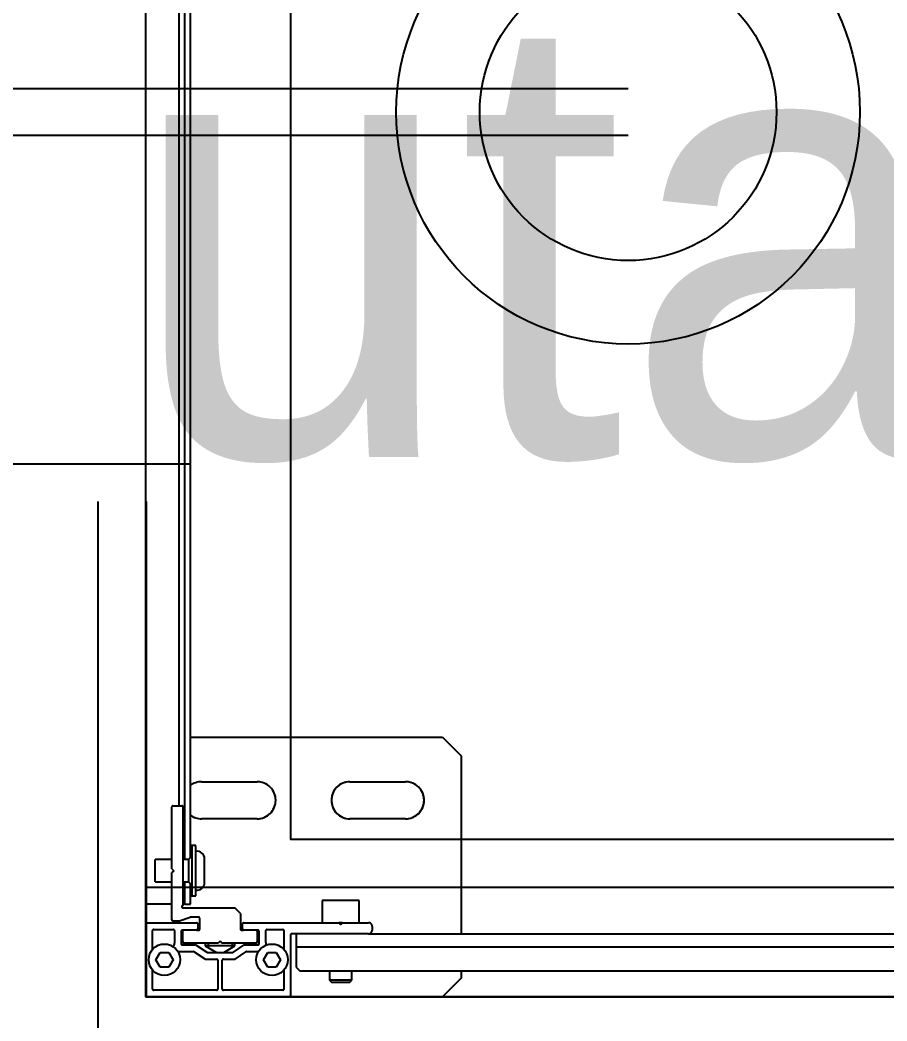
# Model space of a CAD drawing. Header units: centimetres. Extents: x 2648 to 12729, y 1890 to 6224.
# Drawn here: x 9237.69 to 9261.06, y 3431.24 to 3458.22 of the extents above; entities that cross this region are included whole.
import ezdxf

# ---------------------------------------------------------------- set-up
doc = ezdxf.new("R2010")
doc.units = ezdxf.units.CM
for name, color, linetype in [('B aménagement intérieur', 252, 'Continuous'), ('B Général', 252, 'Continuous'), ('C ANNOTATIONS-prestations', 252, 'Continuous'), ('F REMPLISSAGE-vert clair', 252, 'Continuous'), ('F REMPLISSAGE-vert foncé', 252, 'Continuous'), ('MTI900_Alu', 252, 'Continuous')]:
    doc.layers.add(name, color=color, linetype=linetype)
for name, color, linetype, lineweight in [('prlm-CHAUFF', 4, 'Continuous', 25), ('prlm-ELEC-CFO', 10, 'Continuous', 25), ('prlm-GAZ', 2, 'Continuous', 25)]:
    doc.layers.add(name, color=color, linetype=linetype, lineweight=lineweight)
doc.styles.add('prlm-elec-cfo', font='comic.ttf', dxfattribs={"height": 12})

# ---------------------------------------------------------------- blocks, each defined once
blk = doc.blocks.new('B 80.Gaine 150_70')
at = {"layer": 'B Général', "linetype": 'Continuous', "flags": 128}
for points in [[(-70, 36.305), (19.5, 36.305), (19.5, -2.715), (-70, -2.715)], [(-70, -2.7), (-70, 36.3), (19.5, 36.3), (19.5, -2.7)]]:
    blk.add_lwpolyline(points, close=True, dxfattribs=at)
at = {"layer": 'C ANNOTATIONS-prestations'}
for p, q in [((18.15, 1.335), (18.15, 32.035)), ((18.8, 1.435), (18.8, 31.935)), ((17.8, 3.285), (17.8, 30.055)), ((12.5, 5.285), (13, 5.785)), ((13, 5.785), (17.8, 5.785)), ((18.8, 5.785), (19, 5.785)), ((19, 5.785), (19.5, 5.285)), ((12.5, -1.515), (12.5, 5.285)), ((19.5, 5.285), (19.5, 1.155)), ((13.7, 2.785), (13.7, 4.285)), ((14.7, 4.285), (14.7, 2.785)), ((17.5, 2.585), (17.5, 3.285)), ((17.6, 3.385), (17.7, 3.385)), ((17.8, 3.285), (17.8, 1.215)), ((16.9, 3.035), (16.9, 2.035)), ((17.5, 3.035), (16.9, 3.035)), ((19.05, 2.835), (18.8, 2.835)), ((19.05, 2.835), (19.05, 2.235)), ((19.1, 2.785), (19.05, 2.835)), ((19.1, 2.285), (19.1, 2.785)), ((17.529, 2.556), (17.5, 2.585)), ((17.5, 2.585), (17.5, 2.485)), ((17.5, 2.485), (17.529, 2.514)), ((17.5, -0.085), (17.5, 2.485)), ((18.8, 2.235), (19.05, 2.235)), ((19.05, 2.235), (19.1, 2.285)), ((16.9, 2.035), (17.5, 2.035)), ((18.7, 1.335), (18.8, 1.435)), ((17.8, 1.335), (18.15, 1.335)), ((17.83, 1.185), (19.47, 1.185)), ((18.15, 1.335), (18.7, 1.335)), ((19.5, 1.155), (19.5, -2.685)), ((17.68, 0.545), (17.68, 0.975)), ((17.71, 1.005), (18.217, 1.005)), ((18.3, 0.8), (18.5, 0.916)), ((18.5, 0.916), (18.7, 0.8)), ((18.783, 1.005), (19.29, 1.005)), ((19.32, 0.975), (19.32, -0.625)), ((18.3, 0.57), (18.3, 0.8)), ((18.5, 0.454), (18.3, 0.57)), ((18.7, 0.57), (18.5, 0.454)), ((18.7, 0.8), (18.7, 0.57)), ((13.7, -1.215), (13.7, 0.285)), ((14.7, 0.285), (14.7, -1.215)), ((17.7, 0.305), (17.7, -0.085)), ((18.03, 0.515), (17.71, 0.515)), ((18.07, 0.335), (17.73, 0.335)), ((17.73, 0.285), (18.02, 0.285)), ((18.1, -0.065), (18.1, 0.305)), ((18.28, -0.001), (18.28, 0.321)), ((18.05, 0.255), (18.05, -0.665)), ((17.25, -0.165), (17.1, -0.315)), ((17.25, -0.165), (17.67, -0.165)), ((17.67, -0.115), (17.53, -0.115)), ((17.7, -0.135), (17.7, -0.085)), ((18.295, -0.357), (18.1, -0.065)), ((18.48, -0.311), (18.285, -0.018)), ((17.1, -1.715), (17.1, -0.315)), ((18.127, -0.315), (18.05, -0.315)), ((18.05, -0.392), (18.171, -0.392)), ((18.127, -0.315), (18.127, -1.115)), ((18.3, -0.615), (18.127, -0.315)), ((18.3, -1.056), (18.3, -0.374)), ((18.48, -0.625), (18.48, -0.311)), ((18.05, -0.665), (18, -0.715)), ((18, -0.715), (18.05, -0.765)), ((18.05, -0.765), (18.05, -1.685)), ((18.48, -1.11), (18.48, -0.805)), ((19.29, -0.655), (18.51, -0.655)), ((18.51, -0.775), (19.29, -0.775)), ((19.32, -0.805), (19.32, -2.505)), ((18.05, -1.038), (18.171, -1.038)), ((18.105, -1.357), (18.295, -1.073)), ((18.127, -1.115), (18.3, -0.815)), ((16.425, -1.135), (15.775, -1.135)), ((17.35, -1.295), (17.35, -1.51)), ((17.67, -1.265), (17.38, -1.265)), ((17.5, -2.685), (17.5, -1.345)), ((17.53, -1.315), (17.67, -1.315)), ((17.7, -1.345), (17.7, -1.295)), ((17.7, -1.345), (17.7, -1.735)), ((18.05, -1.115), (18.127, -1.115)), ((18.285, -1.412), (18.475, -1.127)), ((15.75, -1.515), (-66.25, -1.515)), ((16.78, -1.365), (15.42, -1.365)), ((15.42, -1.365), (15.42, -1.465)), ((16.78, -1.465), (15.42, -1.465)), ((15.42, -1.465), (15.42, -1.515)), ((15.7, -1.465), (15.8, -1.565)), ((15.8, -1.565), (16.4, -1.565)), ((15.8, -1.565), (15.8, -1.715)), ((16.4, -1.565), (16.5, -1.465)), ((16.4, -1.715), (16.4, -1.565)), ((17, -1.515), (16.45, -1.515)), ((16.78, -1.465), (16.78, -1.365)), ((16.78, -1.515), (16.78, -1.465)), ((17, -1.665), (17, -1.515)), ((17.448, -1.81), (17.352, -1.52)), ((18.1, -1.735), (18.1, -1.374)), ((18.28, -1.851), (18.28, -1.429)), ((15.8, -1.665), (-66.3, -1.665)), ((14.35, -1.815), (-64.85, -1.815)), ((14.35, -1.985), (14.35, -1.745)), ((14.38, -1.715), (17.04, -1.715)), ((17, -1.665), (16.4, -1.665)), ((17, -1.665), (17, -1.715)), ((17.45, -1.985), (17.45, -1.82)), ((18.02, -1.715), (17.73, -1.715)), ((17.73, -1.765), (18.07, -1.765)), ((16.05, -2.015), (14.38, -2.015)), ((15.8, -2.015), (15.8, -2.465)), ((16.05, -2.015), (16.1, -1.965)), ((16.1, -1.965), (16.15, -2.015)), ((17.42, -2.015), (16.15, -2.015)), ((16.4, -2.465), (16.4, -2.015)), ((17, -2.015), (17, -2.715)), ((17.68, -2.505), (17.68, -1.975)), ((17.71, -1.945), (18.056, -1.945)), ((18.3, -2.1), (18.5, -1.984)), ((18.3, -2.33), (18.3, -2.1)), ((18.5, -1.984), (18.7, -2.1)), ((18.7, -2.1), (18.7, -2.33)), ((18.5, -2.446), (18.3, -2.33)), ((18.7, -2.33), (18.5, -2.446)), ((16.4, -2.465), (15.8, -2.465)), ((18.217, -2.535), (17.71, -2.535)), ((19.29, -2.535), (18.783, -2.535)), ((19.5, -2.685), (19.5, -2.715)), ((17, -2.715), (-67.5, -2.715)), ((17.53, -2.715), (17, -2.715)), ((19.47, -2.715), (17.53, -2.715)), ((19.5, -2.715), (19.47, -2.715))]:
    blk.add_line(p, q, dxfattribs=at)
at = {"layer": 'C ANNOTATIONS-prestations', "flags": 128}
for points in [[(14.7, 4.285, 0.414214), (14.2, 4.785, 0.414214), (13.7, 4.285)], [(17.6, 3.385, 0.198912), (17.529, 3.356, 0.198912), (17.5, 3.285)], [(17.8, 3.285, 0.198912), (17.771, 3.356, 0.198912), (17.7, 3.385)], [(13.7, 2.785, 0.414214), (14.2, 2.285, 0.414214), (14.7, 2.785)], [(17.529, 2.514, 0.198912), (17.538, 2.535, 0.198912), (17.529, 2.556)], [(17.8, 1.215, 0.198912), (17.809, 1.194, 0.198912), (17.83, 1.185)], [(19.5, 1.155, 0.198912), (19.491, 1.176, 0.198912), (19.47, 1.185)], [(17.71, 1.005, 0.198912), (17.689, 0.996, 0.198912), (17.68, 0.975)], [(18.22, 1.005, 0.01196), (18.219, 1.005, 0.01196), (18.217, 1.005)], [(18.783, 1.005, 0.01196), (18.781, 1.005, 0.01196), (18.78, 1.005)], [(19.32, 0.975, 0.198912), (19.311, 0.996, 0.198912), (19.29, 1.005)], [(14.7, 0.285, 0.414214), (14.2, 0.785, 0.414214), (13.7, 0.285)], [(17.68, 0.545, 0.198912), (17.689, 0.524, 0.198912), (17.71, 0.515)], [(18.03, 0.515, 0.095961), (18.068, 0.522, 0.095961), (18.099, 0.543)], [(17.73, 0.335, 0.198912), (17.709, 0.326, 0.198912), (17.7, 0.305)], [(17.73, 0.285, 0.198912), (17.709, 0.276, 0.198912), (17.7, 0.255)], [(18.05, 0.255, 0.198912), (18.041, 0.276, 0.198912), (18.02, 0.285)], [(18.1, 0.305, 0.198912), (18.091, 0.326, 0.198912), (18.07, 0.335)], [(17.5, -0.085, 0.198912), (17.509, -0.106, 0.198912), (17.53, -0.115)], [(17.67, -0.115, 0.198912), (17.691, -0.106, 0.198912), (17.7, -0.085)], [(17.67, -0.165, 0.198912), (17.691, -0.156, 0.198912), (17.7, -0.135)], [(18.28, -0.001, 0.073633), (18.281, -0.01, 0.073633), (18.285, -0.018)], [(18.3, -0.374, 0.073633), (18.299, -0.365, 0.073633), (18.295, -0.357)], [(18.48, -0.625, 0.198912), (18.489, -0.646, 0.198912), (18.51, -0.655)], [(18.51, -0.775, 0.198912), (18.489, -0.784, 0.198912), (18.48, -0.805)], [(19.29, -0.655, 0.198912), (19.311, -0.646, 0.198912), (19.32, -0.625)], [(19.32, -0.805, 0.198912), (19.311, -0.784, 0.198912), (19.29, -0.775)], [(18.295, -1.073, 0.073633), (18.299, -1.065, 0.073633), (18.3, -1.056)], [(13.7, -1.215, 0.080612), (13.726, -1.373, 0.080612), (13.8, -1.515)], [(14.6, -1.515, 0.080612), (14.674, -1.373, 0.080612), (14.7, -1.215)], [(15.775, -1.135, 0.218554), (15.623, -1.205, 0.218554), (15.577, -1.365)], [(16.623, -1.365, 0.218554), (16.577, -1.205, 0.218554), (16.425, -1.135)], [(17.38, -1.265, 0.198912), (17.359, -1.274, 0.198912), (17.35, -1.295)], [(17.53, -1.315, 0.198912), (17.509, -1.324, 0.198912), (17.5, -1.345)], [(17.7, -1.295, 0.198912), (17.691, -1.274, 0.198912), (17.67, -1.265)], [(17.7, -1.345, 0.198912), (17.691, -1.324, 0.198912), (17.67, -1.315)], [(18.475, -1.127, 0.073633), (18.479, -1.119, 0.073633), (18.48, -1.11)], [(15.577, -1.36, 0.003145), (15.576, -1.362, 0.003145), (15.576, -1.365)], [(16.624, -1.365, 0.003145), (16.624, -1.362, 0.003145), (16.623, -1.36)], [(17.35, -1.51, 0.040241), (17.35, -1.515, 0.040241), (17.352, -1.52)], [(18.105, -1.357, 0.073633), (18.101, -1.365, 0.073633), (18.1, -1.374)], [(18.285, -1.412, 0.073633), (18.281, -1.42, 0.073633), (18.28, -1.429)], [(14.38, -1.715, 0.198912), (14.359, -1.724, 0.198912), (14.35, -1.745)], [(17.04, -1.715, 0.414214), (17.07, -1.745, 0.414214), (17.1, -1.715)], [(17.45, -1.82, 0.040241), (17.45, -1.815, 0.040241), (17.448, -1.81)], [(17.7, -1.685, 0.198912), (17.709, -1.706, 0.198912), (17.73, -1.715)], [(17.7, -1.735, 0.198912), (17.709, -1.756, 0.198912), (17.73, -1.765)], [(18.02, -1.715, 0.198912), (18.041, -1.706, 0.198912), (18.05, -1.685)], [(18.07, -1.765, 0.198912), (18.091, -1.756, 0.198912), (18.1, -1.735)], [(14.35, -1.985, 0.198912), (14.359, -2.006, 0.198912), (14.38, -2.015)], [(17.42, -2.015, 0.198912), (17.441, -2.006, 0.198912), (17.45, -1.985)], [(17.71, -1.945, 0.198912), (17.689, -1.954, 0.198912), (17.68, -1.975)], [(18.14, -1.99, 0.123554), (18.104, -1.957, 0.123554), (18.056, -1.945)], [(17.5, -2.685, 0.198912), (17.509, -2.706, 0.198912), (17.53, -2.715)], [(17.68, -2.505, 0.198912), (17.689, -2.526, 0.198912), (17.71, -2.535)], [(18.217, -2.535, 0.01196), (18.219, -2.535, 0.01196), (18.22, -2.535)], [(18.78, -2.535, 0.01196), (18.781, -2.535, 0.01196), (18.783, -2.535)], [(19.29, -2.535, 0.198912), (19.311, -2.526, 0.198912), (19.32, -2.505)], [(19.47, -2.715, 0.198912), (19.491, -2.706, 0.198912), (19.5, -2.685)]]:
    blk.add_lwpolyline(points, format="xyb", dxfattribs=at)
at = {"layer": 'C ANNOTATIONS-prestations'}
for centre in [(18.5, 0.685), (18.5, -2.215)]:
    blk.add_circle(centre, 0.425, dxfattribs=at)
blk = doc.blocks.new('xi.uta-yzen-g')
at = {"layer": 'prlm-CHAUFF', "ltscale": 50}
blk.add_lwpolyline([(-40.5, 20.62), (-40.5, 3.9), (40.5, 3.9), (40.5, 20.62)], close=True, dxfattribs=at)
blk = doc.blocks.new('B 70.MTI900_Alu_390')
at = {"layer": 'MTI900_Alu', "color": 1, "linetype": 'Continuous'}
for p, q in [((-4.475, 0), (-4.472, 0)), ((-4.475, -0.003), (-4.475, 0)), ((-4.472, 0), (-4.278, 0)), ((-4.278, 0), (-4.225, 0)), ((-4.225, 0), (4.225, 0)), ((-4.225, -0.07), (-4.225, 0)), ((-4.475, -0.387), (-4.475, -0.003)), ((-4.457, -0.191), (-4.457, -0.021)), ((-4.454, -0.018), (-4.4033, -0.018)), ((-4.395, -0.0385), (-4.375, -0.0269)), ((-4.375, -0.0269), (-4.355, -0.0385)), ((-4.3467, -0.018), (-4.296, -0.018)), ((-4.293, -0.021), (-4.293, -0.074)), ((-4.275, -0.003), (-4.275, -0.137)), ((-4.165, -0.025), (-4.105, -0.025)), ((-4.165, -0.025), (-4.165, -0.07)), ((-4.105, -0.07), (-4.105, -0.025)), ((-4.395, -0.0615), (-4.395, -0.0385)), ((-4.355, -0.0385), (-4.355, -0.0615)), ((-4.375, -0.0731), (-4.395, -0.0615)), ((-4.355, -0.0615), (-4.375, -0.0731)), ((-4.296, -0.077), (-4.3306, -0.077)), ((-4.27, -0.073), (-4.27, -0.0895)), ((-4.267, -0.07), (-4.14, -0.07)), ((-4.135, -0.075), (-4.14, -0.07)), ((-4.13, -0.07), (-4.135, -0.075)), ((-4.13, -0.07), (-3.963, -0.07)), ((-3.96, -0.073), (-3.96, -0.097)), ((-4.353, -0.0864), (-4.353, -0.1286)), ((-4.335, -0.098), (-4.335, -0.1341)), ((-4.298, -0.095), (-4.332, -0.095)), ((-4.33, -0.195), (-4.33, -0.103)), ((-4.327, -0.1), (-4.298, -0.1)), ((-4.295, -0.137), (-4.295, -0.098)), ((-4.2698, -0.0905), (-4.2602, -0.1195)), ((-4.235, -0.1), (-4.235, -0.24)), ((-3.963, -0.1), (-4.229, -0.1)), ((-4.225, -0.105), (-4.225, -0.1)), ((-4.225, -0.105), (-4.165, -0.105)), ((-4.225, -0.105), (-4.225, -0.12)), ((-4.165, -0.1), (-4.165, -0.115)), ((-4.105, -0.115), (-4.105, -0.1)), ((-4.105, -0.105), (4.105, -0.105)), ((-3.96, -0.09), (3.96, -0.09)), ((-4.3535, -0.1303), (-4.3725, -0.1588)), ((-4.26, -0.142), (-4.26, -0.1205)), ((-4.225, -0.12), (-4.17, -0.12)), ((-4.203, -0.12), (-4.203, -0.125)), ((-4.203, -0.125), (-4.067, -0.125)), ((-4.203, -0.125), (-4.203, -0.135)), ((-4.165, -0.115), (-4.175, -0.125)), ((-4.105, -0.115), (-4.165, -0.115)), ((-4.095, -0.125), (-4.105, -0.115)), ((-4.1, -0.12), (4.1, -0.12)), ((-4.067, -0.125), (-4.067, -0.12)), ((-4.067, -0.135), (-4.067, -0.125)), ((-3.775, -0.12), (-3.775, -0.8)), ((-4.373, -0.1605), (-4.373, -0.191)), ((-4.3377, -0.16), (-4.355, -0.19)), ((-4.3355, -0.1358), (-4.3545, -0.1642)), ((-4.3377, -0.24), (-4.3377, -0.16)), ((-4.33, -0.16), (-4.3377, -0.16)), ((-4.295, -0.137), (-4.295, -0.142)), ((-4.278, -0.14), (-4.292, -0.14)), ((-4.292, -0.145), (-4.263, -0.145)), ((-4.203, -0.135), (-4.067, -0.135)), ((-4.1675, -0.158), (-4.1025, -0.158)), ((-3.995, -0.3), (-3.995, -0.15)), ((-3.895, -0.15), (-3.895, -0.3)), ((-4.355, -0.1659), (-4.355, -0.2341)), ((-4.33, -0.1677), (-4.3421, -0.1677)), ((-4.457, -0.369), (-4.457, -0.209)), ((-4.376, -0.194), (-4.454, -0.194)), ((-4.454, -0.206), (-4.376, -0.206)), ((-4.373, -0.209), (-4.373, -0.2404)), ((-4.355, -0.21), (-4.3377, -0.24)), ((-4.325, -0.2), (-4.33, -0.195)), ((-4.33, -0.205), (-4.325, -0.2)), ((-4.33, -0.297), (-4.33, -0.205)), ((-4.373, -0.2404), (-4.3535, -0.2697)), ((-4.3545, -0.2358), (-4.335, -0.265)), ((-4.33, -0.2323), (-4.3421, -0.2323)), ((-4.3377, -0.24), (-4.33, -0.24)), ((-4.25, -0.255), (-4.235, -0.24)), ((-4.335, -0.265), (-4.335, -0.302)), ((-4.295, -0.258), (-4.295, -0.263)), ((-4.295, -0.302), (-4.295, -0.263)), ((-4.25, -0.255), (-4.292, -0.255)), ((-4.292, -0.26), (-4.278, -0.26)), ((-4.275, -0.263), (-4.275, -0.52)), ((-4.353, -0.2714), (-4.353, -0.3036)), ((-4.395, -0.3285), (-4.375, -0.3169)), ((-4.375, -0.3169), (-4.355, -0.3285)), ((-4.332, -0.305), (-4.298, -0.305)), ((-4.328, -0.323), (-4.296, -0.323)), ((-4.298, -0.3), (-4.327, -0.3)), ((-4.395, -0.3515), (-4.395, -0.3285)), ((-4.355, -0.3285), (-4.355, -0.3515)), ((-4.293, -0.326), (-4.293, -0.369)), ((-4.4033, -0.372), (-4.454, -0.372)), ((-4.375, -0.3631), (-4.395, -0.3515)), ((-4.355, -0.3515), (-4.375, -0.3631)), ((-4.296, -0.372), (-4.3467, -0.372)), ((-4.475, -0.8), (-4.475, -0.387)), ((-4.308, -0.39), (-4.472, -0.39)), ((-4.305, -0.6), (-4.305, -0.393)), ((-4.395, -0.405), (-4.405, -0.415)), ((-4.405, -0.415), (-4.405, -3.465)), ((-4.34, -0.405), (-4.395, -0.405)), ((-4.305, -0.405), (-4.34, -0.405)), ((-4.34, -0.405), (-4.34, -3.475)), ((-4.215, -0.475), (-4.275, -0.475)), ((-4.215, -0.575), (-4.215, -0.475)), ((-4.43, -0.495), (-4.435, -0.5)), ((-4.435, -0.5), (-4.435, -0.55)), ((-4.43, -0.555), (-4.43, -0.495)), ((-4.405, -0.495), (-4.43, -0.495)), ((-4.275, -0.52), (-4.2779, -0.5229)), ((-4.2779, -0.5271), (-4.275, -0.53)), ((-4.275, -0.53), (-4.275, -0.52)), ((-4.275, -0.53), (-4.275, -0.6)), ((-4.435, -0.55), (-4.43, -0.555)), ((-4.43, -0.555), (-4.405, -0.555)), ((-3.995, -0.7), (-3.995, -0.55)), ((-3.895, -0.55), (-3.895, -0.7)), ((-4.275, -0.575), (-4.215, -0.575)), ((-4.305, -0.6), (-4.305, -3.277)), ((-4.285, -0.61), (-4.295, -0.61)), ((-4.425, -0.85), (-4.475, -0.8)), ((-3.775, -0.8), (-3.825, -0.85)), ((-4.405, -0.85), (-4.425, -0.85)), ((-3.825, -0.85), (-4.305, -0.85))]:
    blk.add_line(p, q, dxfattribs=at)
for centre in [(-4.375, -0.05), (-4.375, -0.34)]:
    blk.add_circle(centre, 0.0425, dxfattribs=at)
for centre, radius, start, end in [((-4.472, -0.003), 0.003, 90, 180), ((-4.278, -0.003), 0.003, 0, 90), ((-4.454, -0.021), 0.003, 90, 180), ((-4.4033, -0.021), 0.003, 84.5182, 90), ((-4.3467, -0.021), 0.003, 90, 95.4817), ((-4.296, -0.021), 0.003, 0, 90), ((-4.3306, -0.067), 0.01, 213.6525, 270), ((-4.296, -0.074), 0.003, 270, 0), ((-4.267, -0.073), 0.003, 90, 180), ((-3.963, -0.073), 0.003, 0, 90), ((-4.332, -0.098), 0.003, 90, 180), ((-4.327, -0.103), 0.003, 90, 180), ((-4.298, -0.098), 0.003, 0, 90), ((-4.298, -0.103), 0.003, 0, 90), ((-4.267, -0.0895), 0.003, 180, 198.4349), ((-4.232, -0.1), 0.003, 0, 180), ((-3.963, -0.097), 0.003, 270, 0), ((-4.356, -0.1286), 0.003, 326.3099, 0), ((-4.338, -0.1341), 0.003, 326.3099, 0), ((-4.263, -0.1205), 0.003, 0, 18.4349), ((-3.945, -0.15), 0.05, 143.1301, 180), ((-3.945, -0.15), 0.05, 0, 36.8699), ((-4.37, -0.1605), 0.003, 146.3099, 180), ((-4.292, -0.137), 0.003, 180, 270), ((-4.292, -0.142), 0.003, 180, 270), ((-4.278, -0.137), 0.003, 270, 0), ((-4.263, -0.142), 0.003, 270, 0), ((-4.1675, -0.138), 0.02, 171.3731, 270), ((-4.1675, -0.133), 0.02, 185.7392, 187.1808), ((-4.1025, -0.138), 0.02, 270, 8.6269), ((-4.1025, -0.133), 0.02, 352.8192, 354.2608), ((-4.352, -0.1659), 0.003, 146.3099, 180), ((-4.454, -0.191), 0.003, 180, 270), ((-4.454, -0.209), 0.003, 90, 180), ((-4.376, -0.191), 0.003, 270, 0), ((-4.376, -0.209), 0.003, 0, 90), ((-4.352, -0.2341), 0.003, 180, 213.6901), ((-4.356, -0.2714), 0.003, 0, 33.6901), ((-4.292, -0.258), 0.003, 90, 180), ((-4.292, -0.263), 0.003, 90, 180), ((-4.278, -0.263), 0.003, 0, 90), ((-4.332, -0.302), 0.003, 180, 270), ((-4.328, -0.333), 0.01, 90, 133.851), ((-4.327, -0.297), 0.003, 180, 270), ((-4.298, -0.297), 0.003, 270, 0), ((-4.298, -0.302), 0.003, 270, 0), ((-4.296, -0.326), 0.003, 0, 90), ((-3.945, -0.3), 0.05, 180, 0), ((-4.454, -0.369), 0.003, 180, 270), ((-4.4033, -0.369), 0.003, 270, 275.4818), ((-4.3467, -0.369), 0.003, 264.5182, 270), ((-4.296, -0.369), 0.003, 270, 0), ((-4.472, -0.387), 0.003, 180, 270), ((-4.308, -0.393), 0.003, 0, 90), ((-3.945, -0.55), 0.05, 0, 180), ((-4.2758, -0.525), 0.003, 135, 225), ((-4.295, -0.6), 0.01, 180, 270), ((-4.285, -0.6), 0.01, 270, 0), ((-3.945, -0.7), 0.05, 180, 0)]:
    blk.add_arc(centre, radius, start, end, dxfattribs=at)
blk = doc.blocks.new('xi.thema+')
at = {"layer": 'prlm-CHAUFF', "color": 0}
blk.add_lwpolyline([(-20.9, 0), (-20.9, 34.4), (20.9, 34.4), (20.9, 0)], close=True, dxfattribs=at)
for radius in [6.25, 4]:
    blk.add_circle((0, 13), radius, dxfattribs=at)
blk = doc.blocks.new('B 80.200_wc-2')
at = {"layer": 'B Général', "linetype": 'Continuous'}
for p, q in [((-24.9, 0.1), (24.9, 0.1)), ((25, -20.1), (25, 0))]:
    blk.add_line(p, q, dxfattribs=at)
blk.add_arc((24.9, 0), 0.1, 0, 90, dxfattribs=at)
blk = doc.blocks.new('B 80.Groupe-2-1')
at = {"layer": 'B Général', "xscale": -1, "rotation": 270}
blk.add_blockref('B 80.200_wc-2', (35.5, 7.5), dxfattribs=at)

msp = doc.modelspace()

# ---------------------------------------------------------------- linework, layer by layer
at = {"layer": 'B aménagement intérieur', "linetype": 'Continuous'}
for p, q in [((9241.081, 3521.389), (9241.081, 3431.889)), ((9241.081, 3431.889), (9280.101, 3431.889))]:
    msp.add_line(p, q, dxfattribs=at)
at = {"layer": 'F REMPLISSAGE-vert clair'}
msp.add_line((9239.781, 3531.389), (9239.781, 3430.589), dxfattribs=at)
at = {"layer": 'F REMPLISSAGE-vert foncé'}
msp.add_line((9239.781, 3531.389), (9239.781, 3430.589), dxfattribs=at)
at = {"layer": 'F REMPLISSAGE-vert foncé', "linetype": 'Continuous'}
for p, q in [((9241.081, 3531.389), (9241.081, 3431.889)), ((9241.081, 3431.889), (9280.101, 3431.889))]:
    msp.add_line(p, q, dxfattribs=at)

# ---------------------------------------------------------------- block references
at = {"layer": 'B aménagement intérieur', "rotation": 270}
msp.add_blockref('B 80.Gaine 150_70', (9243.796, 3451.389), dxfattribs=at)
at = {"layer": 'B Général', "rotation": 180}
msp.add_blockref('B 80.Groupe-2-1', (9295.596, 3488.889), dxfattribs=at)

# ---------------------------------------------------------------- next in the draw order: texts
at = {"layer": 'prlm-ELEC-CFO', "lineweight": 20, "insert": (9251.725, 3452.362), "char_height": 12, "attachment_point": 5, "line_spacing_factor": 0.8, "style": 'prlm-elec-cfo', "bg_fill": 3, "box_fill_scale": 1.1, "bg_fill_color": 256, "bg_fill_transparency": 0}
msp.add_mtext('uta', dxfattribs=at)

# ---------------------------------------------------------------- next in the draw order: linework, layer by layer
at = {"layer": 'prlm-CHAUFF', "ltscale": 50}
for p, q in [((9254.081, 3456.364), (9221.431, 3456.364)), ((9254.081, 3455.114), (9221.431, 3455.114))]:
    msp.add_line(p, q, dxfattribs=at)
at = {"layer": 'prlm-GAZ'}
msp.add_lwpolyline([(9383.72, 4084.45), (9282.103, 4170.24), (9168.718, 4170.24), (9168.718, 3446.262), (9242.294, 3446.262)], dxfattribs=at)

# ---------------------------------------------------------------- next in the draw order: block references
at = {"layer": 'prlm-CHAUFF', "xscale": 9.999999999999975, "yscale": 9.999999999999975, "zscale": 9.999999999999975, "rotation": 89.99988466022914}
msp.add_blockref('B 70.MTI900_Alu_390', (9241.081, 3476.639), dxfattribs=at)
at = {"layer": 'prlm-CHAUFF'}
for name, p, rotation in [('xi.uta-yzen-g', (9241.081, 3476.639), 269.9998100487597), ('xi.thema+', (9241.081, 3455.739), 269.9998100426611)]:
    msp.add_blockref(name, p, dxfattribs=dict(at, rotation=rotation))

doc.saveas('drawing.dxf')
